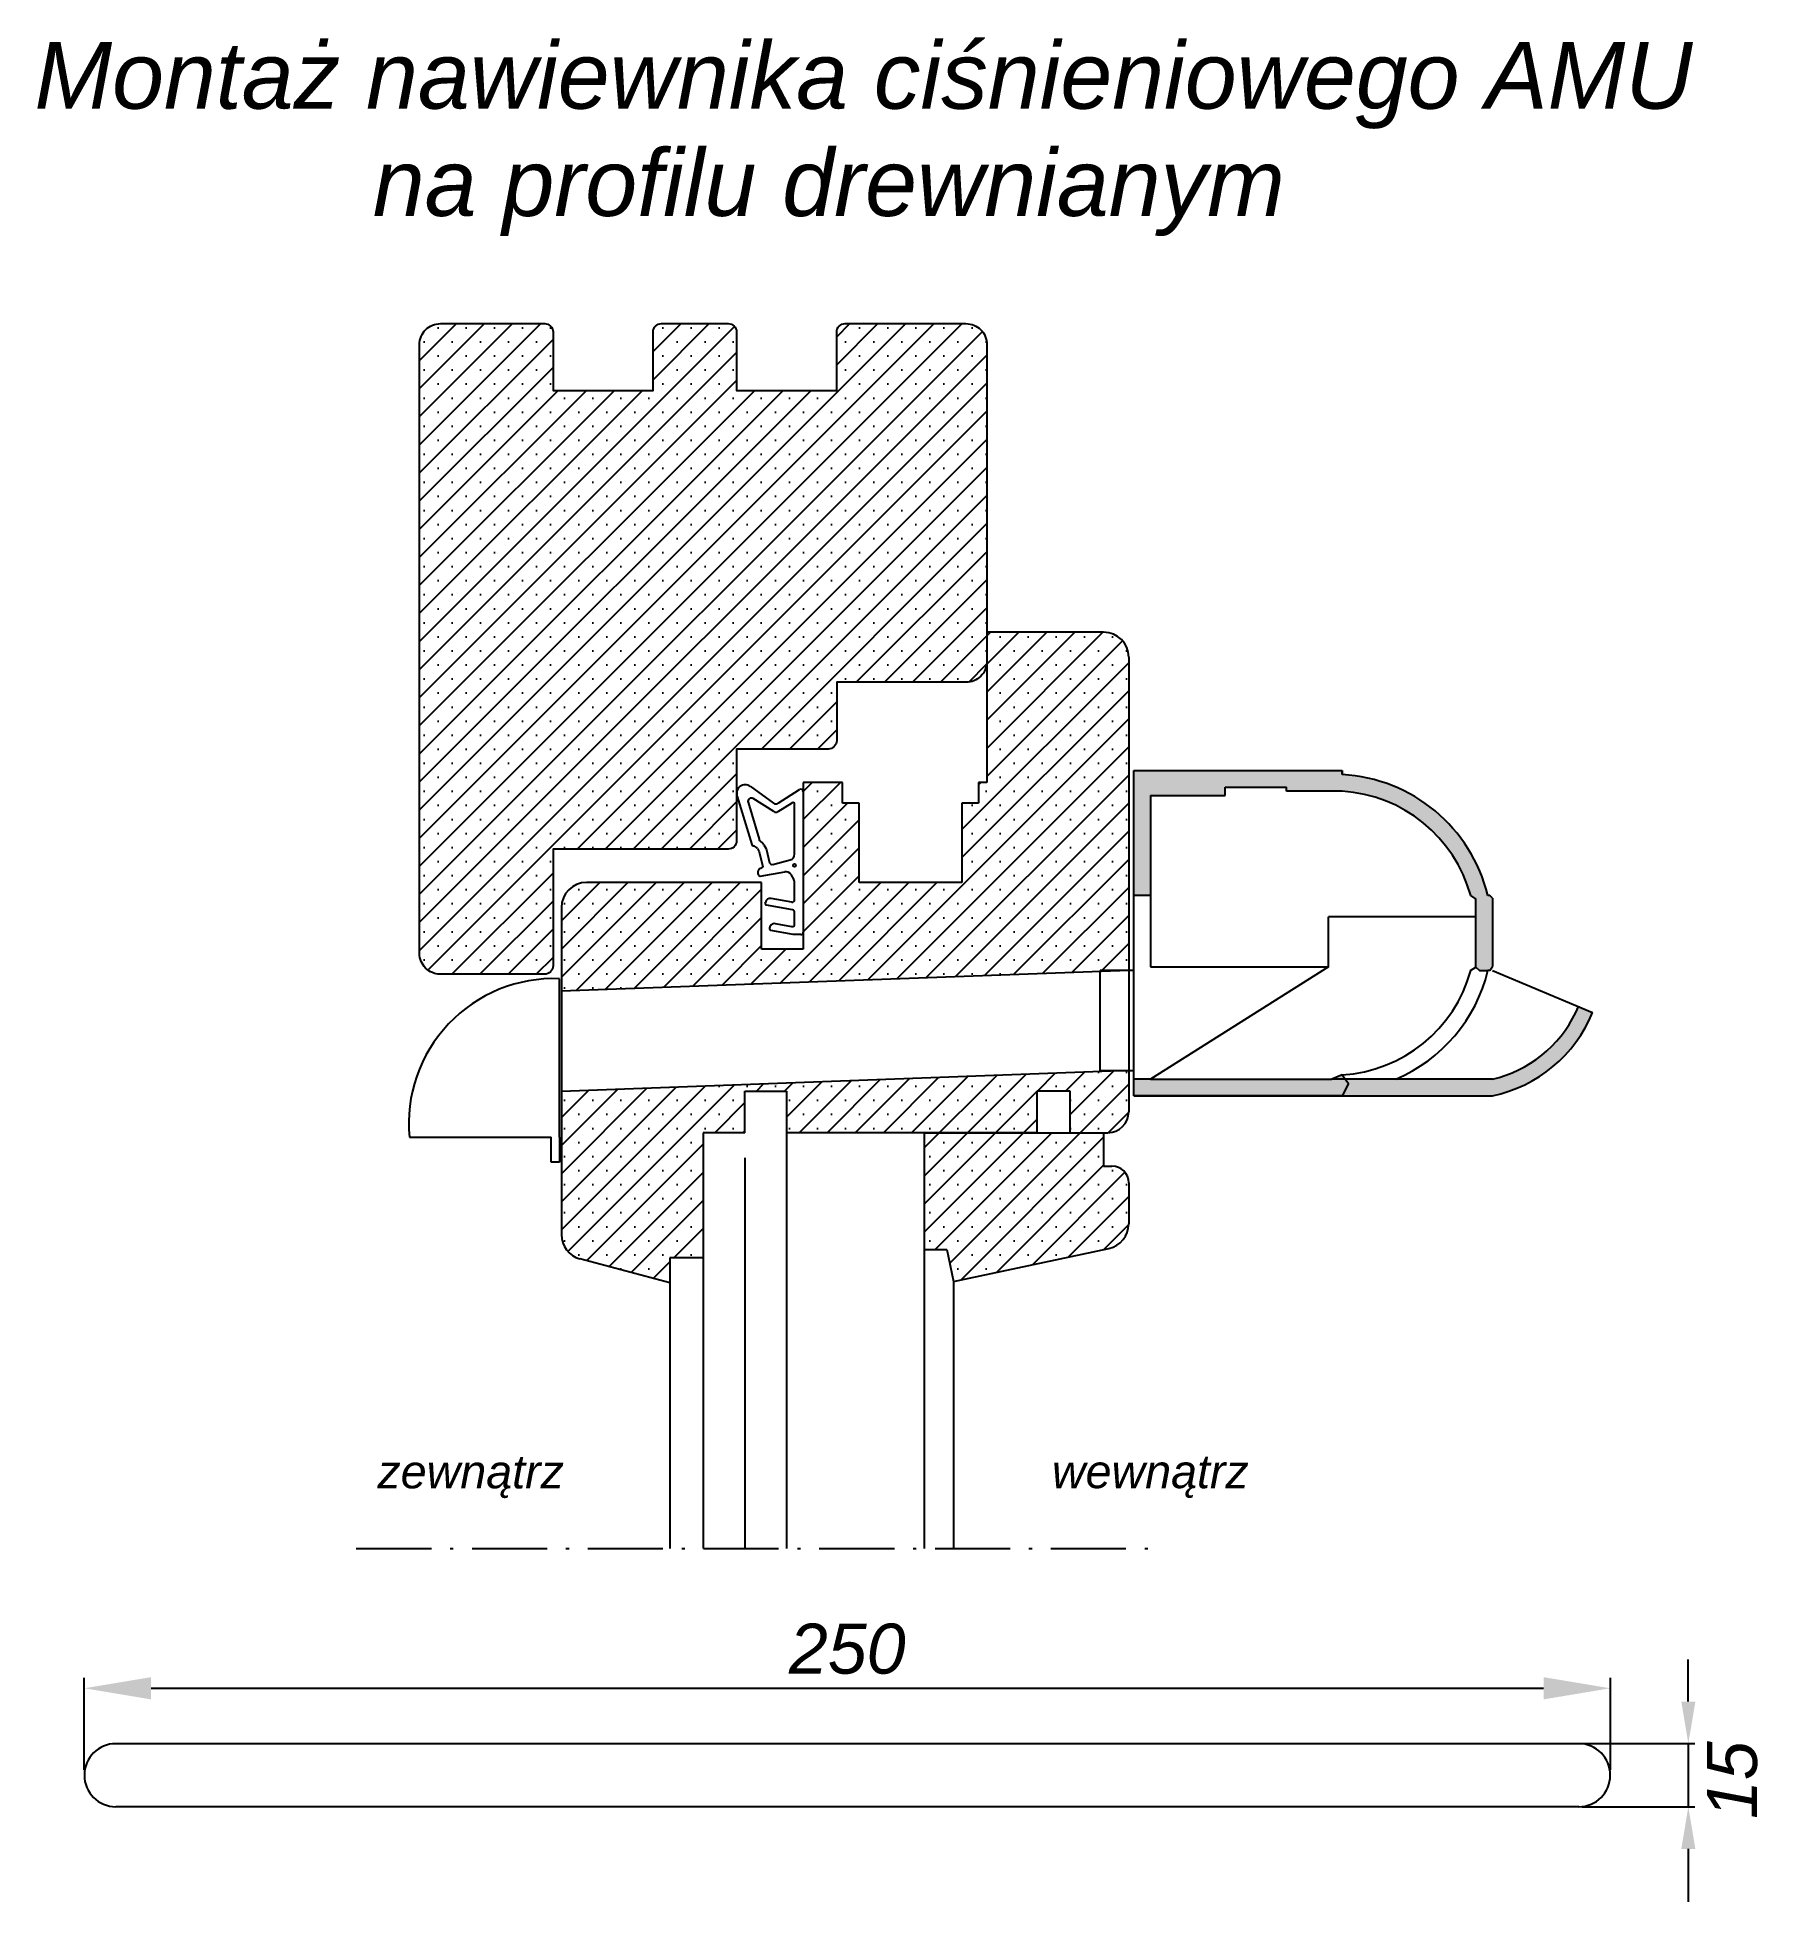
# Model space of a CAD drawing. Extents: x 149 to 355, y -3 to 220.
import ezdxf

# ---------------------------------------------------------------- set-up
doc = ezdxf.new("R2010")
doc.units = 0
doc.linetypes.add('ACAD_ISO10W100', pattern=[18.5, 12, -3, 0.5, -3])
doc.linetypes.add('BORDER2', pattern=[0.875, 0.25, -0.125, 0.25, -0.125, 0, -0.125])
doc.layers.get('0').update_dxf_attribs({"linetype": 'CONTINUOUS'})
doc.layers.get('DEFPOINTS').update_dxf_attribs({"linetype": 'CONTINUOUS'})
for name, color, linetype in [('KONTURY', 7, 'CONTINUOUS'), ('POMOCNA', 1, 'CONTINUOUS'), ('WYM_GLOB', 5, 'CONTINUOUS')]:
    doc.layers.add(name, color=color, linetype=linetype)
doc.styles.get("Standard").update_dxf_attribs({"font": 'ARIALI.TTF'})

# ---------------------------------------------------------------- blocks, each defined once
blk = doc.blocks.new('A$C180D4E48')
at = {"color": 7}
blk.add_text('wewnątrz', height=4, dxfattribs=at).set_placement((0.47, 1.42))
blk = doc.blocks.new('A$C5F74004E')
at = {"color": 7}
blk.add_text('zewnątrz', height=4, dxfattribs=at).set_placement((0.45, 1.4))

msp = doc.modelspace()

# ---------------------------------------------------------------- hatches: boundary and pattern name
for points in [[(280.37, 117.15), (282.37, 117.15), (282.37, 129.15), (291.33, 129.15), (291.33, 130.15), (298.7, 130.15), (298.7, 129.65), (305.37, 129.65, -0.321165), (320.76, 117.15), (321.37, 116.72), (321.37, 112.65), (323.37, 112.65), (323.37, 116.85), (323.07, 117.15), (322.83, 117.15, 0.330883), (305.37, 131.65), (305.37, 132.15), (282.37, 132.15), (280.37, 132.15)], [(321.37, 112.65), (321.37, 108.55), (321.84, 108.15), (322.83, 108.15), (323.07, 108.15), (323.37, 108.65), (323.37, 112.65)], [(305.37, 93.15), (323.37, 93.15, 0.250124), (335.37, 103.15), (333.7, 103.84), (333.37, 103.15, -0.229095), (323.37, 95.15), (311.81, 95.15), (305.73, 95.15), (306.13, 94.61)], [(282.37, 95.15), (304.13, 95.15), (305.37, 95.65), (306.13, 94.61), (305.64, 93.67), (305.37, 93.15), (280.37, 93.15), (280.37, 95.15)]]:
    msp.add_hatch(color=256).paths.add_polyline_path(points)
at = {"layer": 'POMOCNA'}
h = msp.add_hatch(dxfattribs=at)
h.set_pattern_fill('SACNCR', style=0)
h.paths.add_polyline_path([(244.77, 142.72), (260.27, 142.72, 0.414214), (262.77, 145.22), (262.77, 183.22, 0.414214), (260.27, 185.72), (245.77, 185.72, 0.414214), (244.77, 184.72), (244.77, 177.72), (232.77, 177.72), (232.77, 184.72, 0.414214), (231.77, 185.72), (223.77, 185.72, 0.414214), (222.77, 184.72), (222.77, 177.72), (210.77, 177.72), (210.77, 184.72, 0.414214), (209.77, 185.72), (197.27, 185.72, 0.414214), (194.77, 183.22), (194.77, 110.22, 0.414214), (197.27, 107.72), (209.77, 107.72, 0.414214), (210.77, 108.72), (210.77, 122.72), (231.77, 122.72, 0.414214), (232.77, 123.72), (232.77, 134.72), (243.77, 134.72, 0.414214), (244.77, 135.72)])
h.paths.add_polyline_path([(259.77, 118.72), (247.47, 118.72), (247.47, 128.22), (245.47, 128.22), (245.47, 130.72), (240.77, 130.72), (240.77, 110.72), (235.77, 110.72), (235.77, 118.72), (214.77, 118.72, 0.414214), (211.77, 115.72), (211.77, 107.54), (211.82, 107.55), (211.82, 105.72), (279.77, 108.22), (279.77, 145.72, 0.414214), (276.77, 148.72), (262.77, 148.72), (262.77, 145.22), (262.77, 130.72), (261.77, 130.72), (261.77, 128.22), (259.77, 128.22)])
h.paths.add_polyline_path([(277.4, 74.85, 0.354119), (279.77, 77.79), (279.77, 82.72, 0.414214), (277.77, 84.72), (276.77, 84.72), (276.77, 88.72), (255.27, 88.72), (255.27, 74.72), (257.97, 74.72), (258.79, 70.9)])
h.paths.add_polyline_path([(211.82, 93.72), (211.82, 84.64), (211.82, 82.55), (211.77, 82.55), (211.77, 76.51, 0.339454), (214, 73.61), (224.77, 70.72), (224.77, 73.72), (228.77, 73.72), (228.77, 88.72), (233.77, 88.72), (233.77, 93.72), (238.77, 93.72), (238.77, 88.72), (268.77, 88.72), (268.77, 93.72), (272.77, 93.72), (272.77, 88.72), (277.27, 88.72, 0.414214), (279.77, 91.22), (279.77, 96.22)])

# ---------------------------------------------------------------- linework, layer by layer
for p, q in [((280.37, 132.15), (305.37, 132.15)), ((280.37, 93.15), (280.37, 132.15)), ((280.37, 132.15), (282.37, 132.15)), ((305.37, 132.15), (305.37, 131.65)), ((305.37, 131.65), (305.37, 132.15)), ((234.39, 130.25), (237.18, 128.22)), ((237.75, 128.21), (240.31, 129.87)), ((291.33, 130.15), (298.7, 130.15)), ((291.33, 129.15), (291.33, 130.15)), ((298.7, 129.65), (298.7, 130.15)), ((305.37, 129.65), (298.7, 129.65)), ((232.85, 129.02), (234.6, 123.28)), ((234.15, 128.33), (235.47, 123.9)), ((237.23, 127.23), (234.75, 128.78)), ((237.76, 127.23), (239.43, 128.28)), ((239.73, 122.1), (239.73, 128.11)), ((240.77, 129.61), (240.77, 112.77)), ((282.37, 129.15), (282.37, 108.59)), ((282.37, 129.15), (291.33, 129.15)), ((236.04, 123.22), (236.26, 122.84)), ((235.26, 122.78), (235.47, 122.4)), ((235.47, 122.4), (235.93, 120.58)), ((236.26, 122.84), (236.35, 122.62)), ((236.35, 122.62), (236.73, 121.09)), ((237.1, 120.88), (239.21, 121.42)), ((235.6, 119.49), (238.55, 120.01)), ((235.93, 120.58), (235.62, 120.41)), ((239.28, 119.67), (239.64, 119.05)), ((239.73, 116.66), (239.73, 118.7)), ((236.21, 116.23), (236.23, 116.33)), ((239.38, 116.37), (236.92, 116.81)), ((282.37, 117.15), (280.37, 117.15)), ((320.76, 117.15), (321.37, 116.72)), ((321.37, 108.55), (321.37, 116.72)), ((323.07, 117.15), (322.83, 117.15)), ((323.37, 116.85), (323.07, 117.15)), ((323.37, 116.85), (323.37, 108.65)), ((239.49, 115.43), (236.37, 116)), ((239.73, 113.72), (239.73, 115.14)), ((321.37, 114.62), (303.73, 114.62)), ((303.73, 108.59), (303.73, 114.62)), ((239.57, 112.47), (236.88, 112.96)), ((239.38, 113.42), (237.42, 113.78)), ((240.47, 112.47), (239.57, 112.47)), ((276.37, 96.15), (276.37, 108.15)), ((280.37, 108.15), (276.37, 108.15)), ((280.37, 96.15), (280.37, 108.15)), ((282.37, 108.59), (303.73, 108.59)), ((303.73, 108.59), (282.37, 95.15)), ((320.76, 108.15), (321.37, 108.55)), ((321.37, 108.55), (321.84, 108.15)), ((321.84, 108.15), (322.83, 108.15)), ((323.07, 108.15), (322.83, 108.15)), ((323.07, 108.15), (323.37, 108.65)), ((323.37, 108.15), (335.37, 103.15)), ((333.37, 103.15), (333.7, 103.84)), ((280.37, 96.15), (276.37, 96.15)), ((280.37, 93.15), (280.37, 96.15)), ((282.37, 95.15), (280.37, 95.15)), ((282.37, 95.15), (304.13, 95.15)), ((305.37, 95.65), (304.13, 95.15)), ((323.37, 95.15), (304.13, 95.15)), ((305.37, 95.65), (306.13, 94.61)), ((306.13, 94.61), (305.37, 93.15)), ((305.37, 93.15), (280.37, 93.15)), ((280.37, 93.15), (305.37, 93.15)), ((280.37, 93.15), (323.37, 93.15)), ((305.37, 93.15), (323.37, 93.15)), ((154.58, 12.33), (154.58, 23.37)), ((337.51, 12.33), (337.51, 23.37)), ((162.58, 22.12), (329.51, 22.12)), ((158.37, 15.49), (333.72, 15.49)), ((333.72, 7.92), (158.37, 7.92))]:
    msp.add_line(p, q)
at = {"linetype": 'BORDER2'}
msp.add_line((323.37, 112.65), (323.37, 108.65), dxfattribs=at)
at = {"color": 7}
msp.add_line((211.77, 105.72), (279.77, 108.22), dxfattribs=at)
at = {"linetype": 'Continuous'}
msp.add_line((222.77, 105.72), (222.77, 105.72), dxfattribs=at)
at = {"color": 0, "linetype": 'ByBlock'}
for p, q in [((346.85, 20.53), (346.85, 25.58)), ((334.12, 15.49), (347.64, 15.49)), ((346.85, 15.49), (346.85, 7.92)), ((334.12, 7.92), (347.64, 7.92)), ((346.85, 2.87), (346.85, -3.47))]:
    msp.add_line(p, q, dxfattribs=at)
msp.add_circle((239.72, 120.76), 0.181)
for centre, radius, start, end in [((240.47, 129.61), 0.3, 0, 122.8303), ((304.34, 112.65), 19.03, 13.68, 86.9141), ((304.34, 112.65), 17.03, 15.3208, 86.5416), ((234.53, 128.44), 0.4, 57.9596, 196.5601), ((237.48, 128.63), 0.5, 236.0856, 302.8303), ((239.53, 128.11), 0.2, 0, 122.1751), ((237.49, 127.65), 0.5, 237.9596, 302.1751), ((234.79, 123.29), 0.2, 182.7541, 265.7033), ((234.73, 122.49), 0.6, 29.2367, 85.7033), ((235.67, 123.91), 0.2, 182.7541, 236.7972), ((234.73, 122.49), 1.5, 29.2367, 56.7972), ((237.02, 121.17), 0.3, 194.2192, 284.4065), ((239.03, 122.1), 0.7, 284.4065, 360), ((235.91, 119.88), 0.6, 118.4049, 209.3115), ((235.56, 119.69), 0.2, 209.3115, 279.9291), ((238.67, 119.32), 0.7, 30.289, 99.9291), ((239.03, 118.7), 0.7, 0, 30.289), ((236.41, 116.2), 0.2, 169.6701, 259.6701), ((236.82, 116.22), 0.6, 79.6701, 169.6701), ((239.43, 116.66), 0.3, 259.6701, 360), ((239.43, 115.14), 0.3, 0, 79.6701), ((237.32, 113.19), 0.6, 79.6701, 184.1476), ((236.92, 113.16), 0.2, 184.1476, 259.6701), ((239.43, 113.72), 0.3, 259.6701, 360), ((240.47, 112.77), 0.3, 270, 360), ((304.34, 112.65), 17.03, 273.4584, 344.6792), ((304.34, 112.65), 19.03, 293.1153, 346.32), ((320, 109.39), 16.59, 281.7197, 337.8914), ((320.09, 109.49), 14.71, 282.8528, 334.4668), ((158.37, 11.7), 3.78, 90, 270), ((333.72, 11.7), 3.78, 270, 90)]:
    msp.add_arc(centre, radius, start, end)
for points in [[(162.58, 23.45), (162.58, 20.79), (154.58, 22.12)], [(329.51, 23.45), (329.51, 20.79), (337.51, 22.12)]]:
    msp.add_solid(points)
for points in [[(346.01, 20.53), (347.7, 20.53), (346.85, 15.49)], [(346.01, 2.87), (347.7, 2.87), (346.85, 7.92)]]:
    msp.add_solid(points, dxfattribs=at)
at = {"layer": 'DEFPOINTS'}
for p in [(276.37, 96.15), (280.37, 93.09)]:
    msp.add_point(p, dxfattribs=at)
at = {"layer": 'DEFPOINTS', "color": 0, "linetype": 'ByBlock'}
for p in [(333.72, 15.49), (333.72, 7.92), (346.85, 7.92)]:
    msp.add_point(p, dxfattribs=at)
at = {"layer": 'KONTURY'}
for p, q in [((276.77, 148.72), (262.77, 148.72)), ((262.77, 148.72), (262.77, 130.72)), ((279.77, 145.72), (279.77, 91.22)), ((245.47, 130.72), (240.77, 130.72)), ((240.77, 130.72), (240.77, 110.72)), ((245.47, 128.22), (245.47, 130.72)), ((262.77, 130.72), (261.77, 130.72)), ((261.77, 130.72), (261.77, 128.22)), ((237.2, 128.22), (237.18, 128.22)), ((247.47, 128.22), (245.47, 128.22)), ((247.47, 118.72), (247.47, 128.22)), ((259.77, 128.22), (259.77, 118.72)), ((261.77, 128.22), (259.77, 128.22)), ((235.77, 118.72), (214.77, 118.72)), ((235.77, 110.72), (235.77, 118.72)), ((259.77, 118.72), (247.47, 118.72)), ((211.77, 115.72), (211.77, 76.51)), ((240.77, 110.72), (235.77, 110.72)), ((233.77, 88.72), (233.77, 93.72)), ((233.77, 93.72), (238.77, 93.72)), ((238.77, 93.72), (238.77, 88.72)), ((272.77, 93.72), (268.77, 93.72)), ((268.77, 93.72), (268.77, 88.72)), ((272.77, 88.72), (272.77, 93.72)), ((228.77, 88.72), (228.77, 73.72)), ((233.77, 88.72), (228.77, 88.72)), ((268.77, 88.72), (238.77, 88.72)), ((255.27, 88.72), (277.27, 88.72)), ((255.27, 88.72), (255.27, 74.72)), ((276.77, 88.72), (276.77, 84.72)), ((276.77, 84.72), (277.77, 84.72)), ((279.77, 82.72), (279.77, 77.79)), ((255.27, 74.72), (257.97, 74.72)), ((257.97, 74.72), (258.79, 70.9)), ((258.79, 70.9), (277.4, 74.85)), ((224.77, 70.72), (214, 73.61)), ((228.77, 73.72), (224.77, 73.72)), ((224.77, 73.72), (224.77, 70.72))]:
    msp.add_line(p, q, dxfattribs=at)
at = {"layer": 'KONTURY', "color": 5}
for p, q in [((238.77, 88.72), (238.77, 38.89)), ((233.77, 85.72), (233.77, 38.89)), ((255.27, 74.72), (255.27, 38.89)), ((228.77, 73.72), (228.77, 38.89)), ((224.77, 70.72), (224.77, 38.89)), ((258.79, 70.9), (258.79, 38.89))]:
    msp.add_line(p, q, dxfattribs=at)
at = {"layer": 'KONTURY'}
msp.add_lwpolyline([(222.77, 184.72, -0.414214), (223.77, 185.72), (231.77, 185.72, -0.414214), (232.77, 184.72), (232.77, 177.72), (244.77, 177.72), (244.77, 184.72, -0.414214), (245.77, 185.72), (260.27, 185.72, -0.414214), (262.77, 183.22), (262.77, 145.22, -0.414214), (260.27, 142.72), (244.77, 142.72), (244.77, 135.72, -0.414214), (243.77, 134.72), (232.77, 134.72), (232.77, 123.72, -0.414214), (231.77, 122.72), (210.77, 122.72), (210.77, 108.72, -0.414214), (209.77, 107.72), (197.27, 107.72, -0.414214), (194.77, 110.22), (194.77, 183.22, -0.414214), (197.27, 185.72), (209.77, 185.72, -0.414214), (210.77, 184.72), (210.77, 177.72), (222.77, 177.72)], format="xyb", close=True, dxfattribs=at)
for centre, radius, start, end in [((276.77, 145.72), 3, 0, 90), ((233.8, 129.41), 1.02, 53.5797, 202.4015), ((214.77, 115.72), 3, 90, 180), ((277.27, 91.22), 2.5, 270, 360), ((277.77, 82.72), 2, 360, 90), ((214.77, 76.51), 3, 180, 255), ((276.77, 77.79), 3, 282, 360)]:
    msp.add_arc(centre, radius, start, end, dxfattribs=at)
at = {"layer": 'POMOCNA', "color": 7}
for p, q in [((211.55, 88.19), (211.55, 107.19)), ((211.77, 93.72), (279.77, 96.22)), ((193.55, 88.19), (210.55, 88.19)), ((210.55, 85.19), (210.55, 88.19)), ((211.55, 88.19), (211.55, 85.19)), ((211.55, 85.19), (210.55, 85.19))]:
    msp.add_line(p, q, dxfattribs=at)
msp.add_arc((210.89, 89.79), 17.41, 87.815, 185.2814, dxfattribs=at)
at = {"layer": 'WYM_GLOB'}
msp.add_line((197.27, 107.72), (197.27, 107.72), dxfattribs=at)
at = {"layer": 'WYM_GLOB', "linetype": 'ACAD_ISO10W100', "ltscale": 0.75}
msp.add_line((187.19, 38.89), (282.68, 38.89), dxfattribs=at)

# ---------------------------------------------------------------- block references
at = {"layer": 'POMOCNA'}
for name, p in [('A$C5F74004E', (189.27, 44.69)), ('A$C180D4E48', (270.1, 44.69))]:
    msp.add_blockref(name, p, dxfattribs=at)

# ---------------------------------------------------------------- texts
at = {"insert": (246.04, 26.83), "char_height": 6, "attachment_point": 5}
msp.add_mtext('{\\fArial|b0|i1|c238|p34;250}', dxfattribs=at)
at = {"color": 0, "linetype": 'ByBlock', "insert": (352.13, 11.11), "char_height": 8, "attachment_point": 5, "rotation": 90}
msp.add_mtext('{\\fArial|b0|i1|c238|p34;\\H0.75x;15}', dxfattribs=at)
at = {"layer": 'POMOCNA', "color": 7}
for s, p in [('Montaż nawiewnika ciśnieniowego AMU', (148.61, 211.48)), ('na profilu drewnianym', (189.17, 198.62))]:
    msp.add_text(s, height=8, dxfattribs=at).set_placement(p)

doc.saveas('drawing.dxf')
